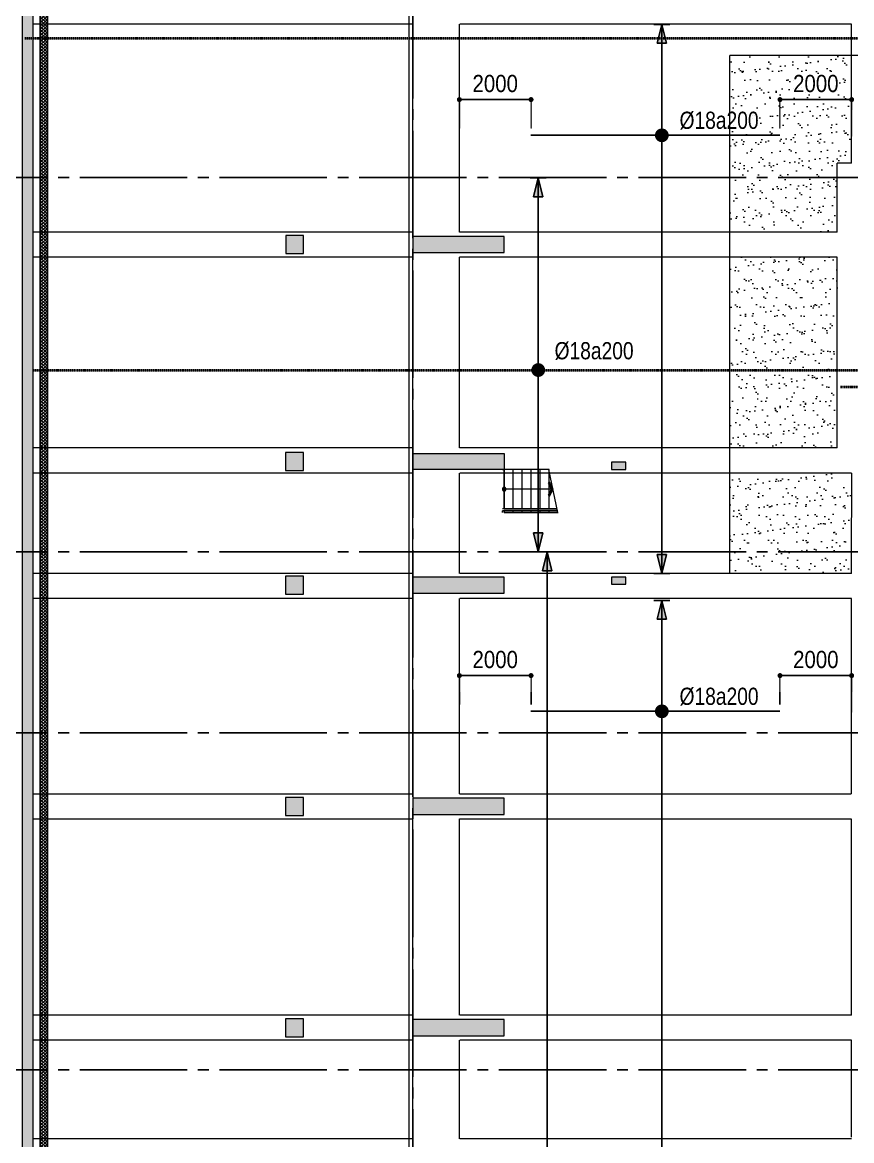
# Model space of a CAD drawing. Header units: millimetres. Extents: x -3819597 to -2591384, y 582389 to 820195.
# Drawn here: x -3100156 to -3077006, y 724155 to 755356 of the extents above; entities that cross this region are included whole.
import ezdxf
from ezdxf.enums import TextEntityAlignment as Align
from ezdxf.xclip import XClip

# ---------------------------------------------------------------- set-up
doc = ezdxf.new("R2010")
doc.units = ezdxf.units.MM
doc.header["$MEASUREMENT"] = 0
doc.header["$XCLIPFRAME"] = 0
for name, pattern in [('CENTER', [2, 1.25, -0.25, 0.25, -0.25]), ('CHG_XX_Cot_Ham 2$0$MB_Luoi truc$0$HTT Hidden 21', [3, 2, -1]), ('CHG_XX_Damsan_Ham 2$0$CHG_XX_Damsan_Ham 2$0$HIDDEN', [0.375, 0.25, -0.125]), ('CHG_XX_Damsan_Ham 2$0$MB Ham 2$0$Hidden21', [3, 2, -1]), ('CHG_XX_Luoi truc$0$MB_Luoi truc$0$Center101', [13, 10, -1, 1, -1]), ('DOT2', [0.125, 0, -0.125]), ('HIDDEN', [0.375, 0.25, -0.125])]:
    doc.linetypes.add(name, pattern=pattern)
doc.layers.get('0').update_dxf_attribs({"lineweight": 9})
doc.layers.get('Defpoints').update_dxf_attribs({"color": 10, "lineweight": 0})
for name, color, linetype in [('02HN. TEXT B', 1, 'Continuous'), ('08HN. SSS X', 6, 'Continuous'), ('12HN. GRID', 1, 'CENTER'), ('CHG_XX_Damsan_Ham 2$0$CHG_XX_Damsan_Ham 2$0$MEP-00-GENERAL-35', 2, 'Continuous'), ('CHG_XX_Damsan_Ham 2$0$MB Ham 2$0$Staircase', 30, 'Continuous'), ('CHG_XX_Damsan_Ham 2$0$MB Ham 2$0$Staircase Hidden', 34, 'CHG_XX_Damsan_Ham 2$0$MB Ham 2$0$Hidden21'), ('CHG_XX_Luoi truc$0$Grid', 34, 'Continuous'), ('CHG_XX_Luoi truc$0$Grid Line', 8, 'CHG_XX_Luoi truc$0$MB_Luoi truc$0$Center101'), ('dim', 51, 'Continuous')]:
    doc.layers.add(name, color=color, linetype=linetype)
for name, color, linetype, lineweight, plot in [('CHG_XX_Cot_Ham 2$0$NS-Column-H2', 90, 'Continuous', 13, False), ('CHG_XX_Cot_Ham 2$0$NS-Column-H2 @ 1', 90, 'Continuous', 13, False), ('CHG_XX_Cot_Ham 2$0$NS-Column-H2 @ 150', 90, 'Continuous', 13, False)]:
    doc.layers.add(name, color=color, linetype=linetype, lineweight=lineweight, plot=plot)
for name, color, linetype, lineweight in [('CHG_XX_Cot_Ham 2$0$NS-Pier-H2', 150, 'Continuous', 13), ('CHG_XX_Cot_Ham 2$0$NS-Pier-H2 @ 1', 150, 'Continuous', 13), ('CHG_XX_Cot_Ham 2$0$NS-Pier-H2 @ 150', 150, 'Continuous', 13), ("CHG_XX_Damsan_Ham 2$0$CHG_XX_Damsan_Ham 2$0$'S_General_Hidden_1 Thin", 1, 'CHG_XX_Damsan_Ham 2$0$CHG_XX_Damsan_Ham 2$0$HIDDEN', 18), ('CHG_XX_Damsan_Ham 2$0$CHG_XX_Damsan_Ham 2$0$CHG_XX_Damsan_Ham 2$0$Start net bao', 3, 'Continuous', 18), ('CHG_XX_Damsan_Ham 2$0$CHG_XX_Damsan_Ham 2$0$DBAO', 3, 'Continuous', 13), ('CHG_XX_Damsan_Ham 2$0$CHG_XX_Damsan_Ham 2$0$DTE-MEP-H-SLAB TEXT', 3, 'Continuous', 0), ('CHG_XX_Damsan_Ham 2$0$CHG_XX_Damsan_Ham 2$0$mach ngung thi cong', 6, 'Continuous', 13), ('CHG_XX_Damsan_Ham 2$0$CHG_XX_Damsan_Ham 2$0$Start hatch', 8, 'Continuous', 25), ('CHG_XX_Damsan_Ham 2$0$CHG_XX_Damsan_Ham 2$0$Start net bao', 3, 'Continuous', 18), ('CHG_XX_Damsan_Ham 2$0$HATCH', 57, 'Continuous', 9), ('CHG_XX_Damsan_Ham 2$0$mach ngung thi cong', 6, 'Continuous', 13), ('CHG_XX_Damsan_Ham 2$0$tam cap ram', 8, 'Continuous', 5), ('thep chay suot', 5, 'HIDDEN', 40)]:
    doc.layers.add(name, color=color, linetype=linetype, lineweight=lineweight)
doc.styles.add('[HN042014]STYLE', font='arial.ttf', dxfattribs={"width": 0.8})
doc.styles.add('CHG_XX_Luoi truc$0$MB_Luoi truc$0$Grid A-F$0$VNI-HelveCB', font='VHELVCB_0.TTF')
doc.styles.add('MB_Luoi truc$0$Arial_C', font='arial.ttf', dxfattribs={"width": 0.85})
doc.dimstyles.new('200', dxfattribs={"dimscale": 200, "dimtxt": 2.4, "dimasz": 0.7, "dimexe": 0.0003, "dimexo": 0, "dimgap": 1, "dimtad": 1, "dimdec": 0, "dimzin": 12, "dimdsep": 46, "dimtxsty": 'MB_Luoi truc$0$Arial_C', "dimblk": 'MB_Luoi truc$0$_Dot', "dimcen": 0.5, "dimclrd": 256, "dimclre": 8, "dimclrt": 1, "dimadec": 0, "dimazin": 0, "dimtfac": 1, "dimtdec": 0, "dimtix": 1, "dimtmove": 2, "dimatfit": 3, "dimldrblk": 'MB_Luoi truc$0$HTT Arrow 30', "dimfxl": 1, "dimtolj": 1, "dimtzin": 0, "dimlwe": -1, "dimarcsym": 0})
pattern_1 = [(45, (273994.73, -8650), (-44.194174, 44.194174), []), (135, (273994.73, -8650), (-44.194174, -44.194174), [])]

# ---------------------------------------------------------------- blocks, each defined once
blk = doc.blocks.new('*U63')
at = {"layer": '12HN. GRID', "linetype": 'Continuous'}
h = blk.add_hatch(color=256, dxfattribs=at)
h.dxf.hatch_style = 1
h.paths.add_polyline_path([(-44, 856), (44, 856), (0, 1032)])
h = blk.add_hatch(color=256, dxfattribs=at)
h.dxf.hatch_style = 1
h.paths.add_polyline_path([(0, -4074), (44, -3898), (-44, -3898)])
at = {"layer": '08HN. SSS X', "linetype": 'ByBlock', "ltscale": 10}
for p, q in [((-1218, 0), (1099, 0)), ((-1218, 0), (-1218, 0)), ((1099, 0), (1099, 0))]:
    blk.add_line(p, q, dxfattribs=at)
at = {"layer": '12HN. GRID', "linetype": 'Continuous'}
for p, q in [((-75, 1032), (75, 1032)), ((-44, 856), (0, 1032)), ((0, 1032), (0, -4074)), ((0, 1032), (44, 856)), ((-44, 856), (44, 856)), ((-44, -3898), (44, -3898)), ((-44, -3898), (0, -4074)), ((0, -4074), (44, -3898)), ((-75, -4074), (75, -4074))]:
    blk.add_line(p, q, dxfattribs=at)
at = {"layer": '12HN. GRID', "linetype": 'Continuous', "const_width": 64, "flags": 128}
blk.add_lwpolyline([(-32, 0, 1), (32, 0, 1)], format="xyb", close=True, dxfattribs=at)
at = {"layer": '02HN. TEXT B', "linetype": 'ByBlock', "style": '[HN042014]STYLE', "width": 0.8, "flags": 8}
blk.add_attdef('1', text='', height=160, dxfattribs=at).set_placement((164, 140), align=Align.MIDDLE_LEFT)
blk.add_attdef('0', text='', height=160, dxfattribs=at).set_placement((1102, 160), align=Align.MIDDLE_CENTER)
at = {"layer": 'Defpoints', "color": 9, "linetype": 'ByBlock', "style": '[HN042014]STYLE', "width": 0.8, "flags": 9}
for tag, p in [('2', (905, 1026)), ('3', (905, 622)), ('4', (905, 217)), ('5', (905, -174))]:
    blk.add_attdef(tag, text='', height=250, dxfattribs=at).set_placement(p, align=Align.MIDDLE_CENTER)
blk = doc.blocks.new('MB_Luoi truc$0$_Dot')
at = {"color": 0, "linetype": 'ByBlock', "lineweight": -2}
blk.add_line((-0.5, 0), (-1, 0), dxfattribs=at)
at = {"color": 0, "linetype": 'ByBlock', "const_width": 0.5}
blk.add_lwpolyline([(-0.25, 0, 1), (0.25, 0, 1)], format="xyb", close=True, dxfattribs=at)
blk = doc.blocks.new('*D61')
at = {"layer": 'Defpoints', "color": 0, "transparency": 16777216}
for p in [(-3077006, 753202), (-3079006, 752392), (-3077006, 752178)]:
    blk.add_point(p, dxfattribs=at)
at = {"layer": 'dim', "color": 8, "linetype": 'DOT2', "transparency": 16777216}
for p, q in [((-3079006, 752392), (-3079006, 753202)), ((-3077006, 752178), (-3077006, 753202))]:
    blk.add_line(p, q, dxfattribs=at)
at = {"layer": 'dim', "lineweight": -2, "transparency": 16777216}
blk.add_line((-3078866, 753202), (-3077146, 753202), dxfattribs=at)
at = {"layer": 'dim', "lineweight": -2, "transparency": 16777216, "xscale": 140, "yscale": 140, "zscale": 140, "rotation": 180}
blk.add_blockref('MB_Luoi truc$0$_Dot', (-3079006, 753202), dxfattribs=at)
at = {"layer": 'dim', "lineweight": -2, "transparency": 16777216, "xscale": 140, "yscale": 140, "zscale": 140}
blk.add_blockref('MB_Luoi truc$0$_Dot', (-3077006, 753202), dxfattribs=at)
at = {"layer": 'dim', "color": 1, "transparency": 16777216, "insert": (-3078006, 753647), "char_height": 480, "attachment_point": 5, "style": 'MB_Luoi truc$0$Arial_C'}
blk.add_mtext('\\A1;2000', dxfattribs=at)
blk = doc.blocks.new('MB_Luoi truc$0$HTT Arrow 30')
blk.add_hatch(color=256).paths.add_polyline_path([(-2.5, 0.375), (-2.5, -0.375), (0, 0)])
at = {"color": 0, "linetype": 'ByBlock', "lineweight": -2}
for p, q in [((0, 0), (-2.5, 0.375)), ((-2.5, -0.375), (-2.5, 0.375)), ((0, 0), (-2.5, -0.375))]:
    blk.add_line(p, q, dxfattribs=at)
blk = doc.blocks.new('*D62')
at = {"layer": 'Defpoints', "color": 0, "transparency": 16777216}
for p in [(-3087956, 753202), (-3087956, 752392), (-3085956, 752392)]:
    blk.add_point(p, dxfattribs=at)
at = {"layer": 'dim', "color": 8, "linetype": 'DOT2', "transparency": 16777216}
for p, q in [((-3087956, 752392), (-3087956, 753202)), ((-3085956, 752392), (-3085956, 753202))]:
    blk.add_line(p, q, dxfattribs=at)
at = {"layer": 'dim', "lineweight": -2, "transparency": 16777216}
blk.add_line((-3086096, 753202), (-3087816, 753202), dxfattribs=at)
at = {"layer": 'dim', "lineweight": -2, "transparency": 16777216, "xscale": 140, "yscale": 140, "zscale": 140, "rotation": 180}
blk.add_blockref('MB_Luoi truc$0$_Dot', (-3087956, 753202), dxfattribs=at)
at = {"layer": 'dim', "lineweight": -2, "transparency": 16777216, "xscale": 140, "yscale": 140, "zscale": 140}
blk.add_blockref('MB_Luoi truc$0$_Dot', (-3085956, 753202), dxfattribs=at)
at = {"layer": 'dim', "color": 1, "transparency": 16777216, "insert": (-3086956, 753647), "char_height": 480, "attachment_point": 5, "style": 'MB_Luoi truc$0$Arial_C'}
blk.add_mtext('\\A1;2000', dxfattribs=at)
blk = doc.blocks.new('*U680')
at = {"layer": '12HN. GRID', "linetype": 'Continuous'}
h = blk.add_hatch(color=256, dxfattribs=at)
h.dxf.hatch_style = 1
h.paths.add_polyline_path([(-44, 1673), (44, 1673), (0, 1849)])
h = blk.add_hatch(color=256, dxfattribs=at)
h.dxf.hatch_style = 1
h.paths.add_polyline_path([(0, -1534), (44, -1358), (-44, -1358)])
for p, q in [((-75, 1849), (75, 1849)), ((-44, 1673), (0, 1849)), ((0, 1849), (0, -1534)), ((0, 1849), (44, 1673)), ((-44, 1673), (44, 1673)), ((-44, -1358), (44, -1358)), ((-44, -1358), (0, -1534)), ((0, -1534), (44, -1358)), ((-75, -1534), (75, -1534))]:
    blk.add_line(p, q, dxfattribs=at)
at = {"layer": '12HN. GRID', "linetype": 'Continuous', "const_width": 64, "flags": 128}
blk.add_lwpolyline([(-32, 0, 1), (32, 0, 1)], format="xyb", close=True, dxfattribs=at)
at = {"layer": 'thep chay suot', "linetype": 'HIDDEN', "ltscale": 10}
blk.add_line((-985, 0), (1731, 0), dxfattribs=at)
at = {"layer": 'thep chay suot', "linetype": 'ByBlock', "ltscale": 0.001}
for p, q in [((-985, 0), (-985, 0)), ((1731, 0), (1731, -87))]:
    blk.add_line(p, q, dxfattribs=at)
at = {"layer": '02HN. TEXT B', "linetype": 'ByBlock', "style": '[HN042014]STYLE', "width": 0.8, "flags": 8}
blk.add_attdef('0', text='', height=160, dxfattribs=at).set_placement((-351, 260), align=Align.MIDDLE_CENTER)
blk.add_attdef('1', text='', height=160, dxfattribs=at).set_placement((152, 180), align=Align.MIDDLE_LEFT)
at = {"layer": 'Defpoints', "color": 9, "linetype": 'ByBlock', "style": '[HN042014]STYLE', "width": 0.8, "flags": 9}
for tag, p in [('2', (-12026, -1593)), ('3', (-12026, -1997)), ('4', (-12026, -2402)), ('5', (-12026, -2793))]:
    blk.add_attdef(tag, text='', height=250, dxfattribs=at).set_placement(p, align=Align.MIDDLE_CENTER)
blk = doc.blocks.new('*U1035')
at = {"layer": 'CHG_XX_Cot_Ham 2$0$NS-Pier-H2 @ 1'}
h = blk.add_hatch(color=256, dxfattribs=at)
h.dxf.hatch_style = 1
h.paths.add_polyline_path([(450, 0), (0, 0), (0, -2550), (450, -2550)])
at = {"layer": 'CHG_XX_Cot_Ham 2$0$NS-Pier-H2 @ 150'}
h = blk.add_hatch(color=256, dxfattribs=at)
h.dxf.hatch_style = 1
h.paths.add_polyline_path([(450, 0), (0, 0), (0, -2550), (450, -2550)])
blk = doc.blocks.new('CHG_XX_Cot_Ham 2$0$Block A_C450x2250')
at = {"layer": 'CHG_XX_Cot_Ham 2$0$NS-Pier-H2'}
blk.add_lwpolyline([(450, -2550), (0, -2550), (0, 0), (450, 0)], close=True, dxfattribs=at)
blk.add_blockref('*U1035', (0, 0), dxfattribs=at)
blk = doc.blocks.new('*U1037')
at = {"layer": 'CHG_XX_Cot_Ham 2$0$NS-Column-H2 @ 1'}
h = blk.add_hatch(color=256, dxfattribs=at)
h.dxf.hatch_style = 1
h.paths.add_polyline_path([(-250, -250), (-250, 250), (250, 250), (250, -250)])
at = {"layer": 'CHG_XX_Cot_Ham 2$0$NS-Column-H2 @ 150'}
h = blk.add_hatch(color=256, dxfattribs=at)
h.dxf.hatch_style = 1
h.paths.add_polyline_path([(-250, -250), (-250, 250), (250, 250), (250, -250)])
blk = doc.blocks.new('CHG_XX_Cot_Ham 2$0$500x500')
at = {"layer": 'CHG_XX_Cot_Ham 2$0$NS-Column-H2'}
blk.add_lwpolyline([(250, -250), (250, 250), (-250, 250), (-250, -250)], close=True, dxfattribs=at)
blk.add_blockref('*U1037', (0, 0), dxfattribs=at)
blk = doc.blocks.new('*U1030')
at = {"layer": 'CHG_XX_Luoi truc$0$Grid Line'}
blk.add_line((0, 0), (0, 608), dxfattribs=at)
at = {"layer": 'CHG_XX_Luoi truc$0$Grid', "lineweight": -2, "style": 'CHG_XX_Luoi truc$0$MB_Luoi truc$0$Grid A-F$0$VNI-HelveCB'}
for tag, p in [('GRIDSUB', (0, 617)), ('GRID', (0, -9))]:
    blk.add_attdef(tag, text='', height=5, dxfattribs=at).set_placement(p, align=Align.MIDDLE)
blk = doc.blocks.new('*U1031')
at = {"layer": 'CHG_XX_Luoi truc$0$Grid Line'}
blk.add_line((0, 0), (0, 438), dxfattribs=at)
at = {"layer": 'CHG_XX_Luoi truc$0$Grid', "lineweight": -2, "style": 'CHG_XX_Luoi truc$0$MB_Luoi truc$0$Grid A-F$0$VNI-HelveCB'}
for tag, p in [('GRIDSUB', (0, 447)), ('GRID', (0, -9))]:
    blk.add_attdef(tag, text='', height=5, dxfattribs=at).set_placement(p, align=Align.MIDDLE)
blk = doc.blocks.new('CHG_XX_Luoi truc')
at = {"layer": 'CHG_XX_Luoi truc$0$Grid', "xscale": 300, "yscale": 300, "zscale": 300}
blk.add_blockref('*U1030', (0, -12747), dxfattribs=at)
at = {"layer": 'CHG_XX_Luoi truc$0$Grid', "xscale": 300.0000000000013, "yscale": 300.0000000000013, "zscale": 300.0000000000013, "rotation": 90}
for p in [(110703, 141050), (110703, 130600), (110703, 125550), (110703, 116150)]:
    blk.add_blockref('*U1031', p, dxfattribs=at)
blk = doc.blocks.new('CHG_XX_Cot_Ham 2')
at = {"layer": 'CHG_XX_Cot_Ham 2$0$NS-Column-H2'}
h = blk.add_hatch(color=256, dxfattribs=at)
h.dxf.hatch_style = 1
h.paths.add_polyline_path([(5550, 133100), (5550, 132900), (5950, 132900), (5950, 133100)])
h = blk.add_hatch(color=256, dxfattribs=at)
h.dxf.hatch_style = 1
h.paths.add_polyline_path([(5550, 129900), (5550, 129700), (5950, 129700), (5950, 129900)])
at = {"layer": 'CHG_XX_Cot_Ham 2$0$NS-Pier-H2'}
h = blk.add_hatch(color=256, dxfattribs=at)
h.dxf.hatch_style = 1
h.paths.add_polyline_path([(99639.2, 163400), (-10900, 163400), (-10900, 85450), (-300, 85450), (-300, 84050), (32350, 84050), (32350, -9000), (103575.5, -9000), (106050, -6022), (106050, 158254.3)])
h.paths.add_polyline_path([(99533.7, 163100), (105750, 158110.4), (105750, 90450), (105650, 90450), (105750, 90450), (105750, 13850), (105750, 13722.3), (105750, -5913.6), (103434.7, -8700), (93599.8, -8700), (93299.8, -8700), (32650, -8700), (32650, 84350), (0, 84350), (0, 85750), (-10600, 85750), (-10600, 163100), (93600, 163100)], flags=16)
at = {"layer": 'CHG_XX_Cot_Ham 2$0$NS-Column-H2'}
for points in [[(5550, 133100), (5550, 132900), (5950, 132900), (5950, 133100)], [(5550, 129900), (5550, 129700), (5950, 129700), (5950, 129900)]]:
    blk.add_lwpolyline(points, close=True, dxfattribs=at)
at = {"layer": 'CHG_XX_Cot_Ham 2$0$NS-Pier-H2'}
for p, q in [((-10900, 85450), (-10900, 163400)), ((-10600, 85750), (-10600, 163100))]:
    blk.add_line(p, q, dxfattribs=at)
at = {"layer": 'CHG_XX_Cot_Ham 2$0$NS-Pier-H2', "linetype": 'CHG_XX_Cot_Ham 2$0$MB_Luoi truc$0$HTT Hidden 21'}
blk.add_lwpolyline([(99639.2, 163400), (106050, 158254.3), (106050, -6022), (103575.5, -9000), (32350, -9000), (32350, 84050), (-300, 84050), (-300, 85450), (-10900, 85450), (-10900, 163400)], close=True, dxfattribs=at)
at = {"layer": 'CHG_XX_Cot_Ham 2$0$NS-Column-H2'}
for p in [(-3298.6, 139175), (-3300, 133125), (-3300, 129675), (-3300, 123497.9), (-3300, 117322.9)]:
    blk.add_blockref('CHG_XX_Cot_Ham 2$0$500x500', p, dxfattribs=at)
at = {"layer": 'CHG_XX_Cot_Ham 2$0$NS-Pier-H2'}
blk.add_blockref('CHG_XX_Luoi truc', (0, 0), dxfattribs=at)
at = {"layer": 'CHG_XX_Cot_Ham 2$0$NS-Pier-H2', "xscale": -1, "rotation": 90}
for p in [(0, 139400), (0, 129900), (0, 123725), (0, 117550)]:
    blk.add_blockref('CHG_XX_Cot_Ham 2$0$Block A_C450x2250', p, dxfattribs=at)
at = {"layer": 'CHG_XX_Cot_Ham 2$0$NS-Pier-H2', "rotation": 90}
blk.add_blockref('CHG_XX_Cot_Ham 2$0$Block A_C450x2250', (0, 132900), dxfattribs=at)
blk = doc.blocks.new('CHG_XX_Damsan_Ham 2$0$CHG_XX_Damsan_Ham 2$0$sdfsgdh')
at = {"layer": 'CHG_XX_Damsan_Ham 2$0$CHG_XX_Damsan_Ham 2$0$Start hatch', "ltscale": 0.5}
h = blk.add_hatch(dxfattribs=at)
h.set_pattern_fill('ANSI37', color=256, scale=500)
h.set_pattern_definition(pattern_1)
h.paths.add_polyline_path([(500, -600), (300, -600), (300, -21786), (500, -21786)])
h = blk.add_hatch(dxfattribs=at)
h.set_pattern_fill('ANSI37', color=256, scale=500)
h.set_pattern_definition(pattern_1)
h.paths.add_polyline_path([(500, -21786), (300, -21786), (300, -50027), (500, -50027)])
at = {"layer": 'CHG_XX_Damsan_Ham 2$0$CHG_XX_Damsan_Ham 2$0$MEP-00-GENERAL-35'}
for points in [[(1900, -74750), (1900, -72550), (300, -72550), (300, 0)], [(2100, -74750), (2100, -72350), (500, -72350), (500, -600)]]:
    blk.add_lwpolyline(points, dxfattribs=at)
blk = doc.blocks.new('CHG_XX_Damsan_Ham 2$0$MB Ham 2$0$Arrow 60')
at = {"linetype": 'ByBlock', "lineweight": -2}
h = blk.add_hatch(color=0, dxfattribs=at)
h.paths.add_polyline_path([(1.88, 0.94), (1.65, 1.38), (0, 0.56), (-1.65, 1.38), (-1.88, 0.94), (0, 0)], flags=17)
h.paths.add_polyline_path([(1.65, 1.38), (1.88, 0.94), (0, 0), (-1.88, 0.94), (-1.65, 1.38), (0, 0.56)])
blk.add_hatch(color=0, dxfattribs=at).paths.add_polyline_path([(1.65, 1.38), (1.88, 0.94), (0, 0), (-1.88, 0.94), (-1.65, 1.38), (0, 0.56)])
at = {"color": 0, "linetype": 'ByBlock', "lineweight": -2}
blk.add_lwpolyline([(1.65, 1.38), (1.88, 0.94), (0, 0), (-1.88, 0.94), (-1.65, 1.38), (0, 0.56)], close=True, dxfattribs=at)
blk = doc.blocks.new('CHG_XX_Damsan_Ham 2$0$MB Ham 2$0$Dot')
at = {"linetype": 'ByBlock', "lineweight": -2}
h = blk.add_hatch(color=0, dxfattribs=at)
edge = h.paths.add_edge_path()
edge.add_arc((0, 0), 0.5, 0, 360)
at = {"color": 0, "linetype": 'ByBlock', "lineweight": -2}
blk.add_line((0, -1), (0, 1), dxfattribs=at)
blk.add_circle((0, 0), 0.5, dxfattribs=at)
blk = doc.blocks.new('*U966')
at = {"layer": 'CHG_XX_Damsan_Ham 2$0$tam cap ram'}
h = blk.add_hatch(dxfattribs=at)
h.set_pattern_fill('_USER', color=256, scale=250, angle=90, pattern_type=0)
h.set_pattern_definition([(90, (2200, 2550), (-250, 2e-14), [])])
h.paths.add_polyline_path([(1200, 2550), (3200, 2550), (3200, 1450), (1200, 1450)])
h.paths.add_polyline_path([(1200, 1400), (3200, 1400), (3200, 1350), (1200, 1350)])
h.paths.add_polyline_path([(1200, 1200), (3200, 1200), (3200, 1150), (1200, 1150)])
h.paths.add_polyline_path([(1200, 1100), (3200, 1100), (3200, 0), (1200, 0)])
at = {"layer": 'CHG_XX_Damsan_Ham 2$0$MB Ham 2$0$Staircase'}
for p, q in [((1200, 0), (1200, 1100)), ((3200, 0), (3200, 1100)), ((0, 0), (4400, 0))]:
    blk.add_line(p, q, dxfattribs=at)
at = {"layer": 'CHG_XX_Damsan_Ham 2$0$MB Ham 2$0$Staircase Hidden'}
for p, q in [((4400, 2550), (4400, 0)), ((4400, 1200), (4400, 1350))]:
    blk.add_line(p, q, dxfattribs=at)
at = {"layer": 'CHG_XX_Damsan_Ham 2$0$tam cap ram'}
for p, q in [((0, 0), (0, 2550)), ((0, 2550), (4400, 2550)), ((1200, 1450), (1200, 2550)), ((1598, 1350), (1848, 2550)), ((1700, 1350), (1950, 2550)), ((3200, 1450), (3200, 2550)), ((600, 550), (600, 2000)), ((600, 2000), (3800, 2000)), ((3800, 550), (3800, 2000)), ((1100, 1100), (1100, 1450)), ((1100, 1450), (3300, 1450)), ((1150, 1150), (1150, 1400)), ((1150, 1400), (3250, 1400)), ((1200, 1150), (1200, 1400)), ((1200, 1400), (1200, 1350)), ((1200, 1350), (3200, 1350)), ((3200, 1150), (3200, 1400)), ((3250, 1150), (3250, 1400)), ((3300, 1100), (3300, 1450)), ((1100, 1100), (3300, 1100)), ((1150, 1150), (3250, 1150)), ((1200, 1200), (3200, 1200)), ((1200, 1200), (1200, 1150)), ((600, 550), (3800, 550))]:
    blk.add_line(p, q, dxfattribs=at)
for points in [[(1200, 2550), (3200, 2550), (3200, 1450), (1200, 1450)], [(1200, 1400), (3200, 1400), (3200, 1350), (1200, 1350)], [(1200, 1200), (3200, 1200), (3200, 1150), (1200, 1150)], [(1200, 1100), (3200, 1100), (3200, 0), (1200, 0)]]:
    blk.add_lwpolyline(points, close=True, dxfattribs=at)
for centre, start, end in [((1200, 1350), 90, 180), ((3200, 1350), 0, 90), ((1200, 1200), 180, 270), ((3200, 1200), 270, 0)]:
    blk.add_arc(centre, 1200, start, end, dxfattribs=at)
at = {"layer": 'CHG_XX_Damsan_Ham 2$0$tam cap ram', "yscale": 100, "zscale": 100}
for name, p, xscale, rotation in [('CHG_XX_Damsan_Ham 2$0$MB Ham 2$0$Arrow 60', (1835, 2000), 100, 270), ('CHG_XX_Damsan_Ham 2$0$MB Ham 2$0$Dot', (3200, 2000), 100, 270), ('CHG_XX_Damsan_Ham 2$0$MB Ham 2$0$Arrow 60', (3200, 550), -100, 90)]:
    blk.add_blockref(name, p, dxfattribs=dict(at, xscale=xscale, rotation=rotation))
blk = doc.blocks.new('CHG_XX_Damsan_Ham 2$0$ArchStaireH2')
at = {"layer": 'CHG_XX_Damsan_Ham 2$0$tam cap ram'}
ref = blk.add_blockref('*U966', (-6500, -10700), dxfattribs=dict(at, xscale=-1))
XClip(ref).set_block_clipping_path([(3250, 1350), (3249.9999999999, 2550), (1945, 2550), (1695, 1350)])
blk = doc.blocks.new('CHG_XX_Damsan_Ham 2', base_point=(3089256, -609981))
at = {"layer": 'CHG_XX_Damsan_Ham 2$0$HATCH'}
h = blk.add_hatch(dxfattribs=at)
h.set_pattern_fill('AR-SAND', color=256, scale=262.5)
h.paths.add_polyline_path([(12250, 144450), (8850, 144450), (8850, 141050), (11850, 141050), (11850, 141450), (12250, 141450)])
h = blk.add_hatch(dxfattribs=at)
h.set_pattern_fill('AR-SAND', color=256, scale=262.5)
h.paths.add_polyline_path([(11850, 141050), (8850, 141050), (8850, 139525), (11850, 139525)])
h = blk.add_hatch(dxfattribs=at)
h.set_pattern_fill('AR-SAND', color=256, scale=262.5)
h.paths.add_polyline_path([(11850, 138825), (8850, 138825), (8850, 133500), (11850, 133500)])
h = blk.add_hatch(dxfattribs=at)
h.set_pattern_fill('AR-SAND', color=256, scale=262.5)
h.paths.add_polyline_path([(12250, 131550), (12250, 132800), (8850, 132800), (8850, 130000), (12250, 130000)])
at = {"layer": "CHG_XX_Damsan_Ham 2$0$CHG_XX_Damsan_Ham 2$0$'S_General_Hidden_1 Thin", "ltscale": 10}
for p, q in [((0, 145325), (-10600, 145325)), ((0, 139525), (0, 145325)), ((0, 139525), (0, 145325)), ((12250, 145325), (1300, 145325)), ((1300, 139525), (1300, 145325)), ((12250, 141450), (12250, 145325)), ((8850, 130000), (8850, 144450)), ((21625, 144450), (8850, 144450)), ((12250, 141450), (11850, 141450)), ((11850, 139525), (11850, 141450)), ((0, 139525), (-10600, 139525)), ((11850, 139525), (1300, 139525)), ((0, 138825), (-10600, 138825)), ((0, 133500), (0, 138825)), ((0, 133500), (0, 138825)), ((0, 133500), (0, 138825)), ((11850, 138825), (1300, 138825)), ((1300, 133500), (1300, 138825)), ((11850, 133500), (11850, 138825)), ((0, 133500), (-10600, 133500)), ((11850, 133500), (1300, 133500)), ((0, 132800), (-10600, 132800)), ((0, 130000), (0, 132800)), ((0, 130000), (0, 132800)), ((12250, 132800), (1300, 132800)), ((1300, 130000), (1300, 132800)), ((12250, 132800), (12250, 131550)), ((12250, 130000), (12250, 131550)), ((0, 130000), (-10600, 130000)), ((12250, 130000), (1300, 130000)), ((0, 129300), (-10600, 129300)), ((0, 123900), (0, 129300)), ((0, 123850), (0, 129300)), ((12250, 129300), (1300, 129300)), ((1300, 123850), (1300, 129300)), ((12250, 123850), (12250, 129300)), ((-10600, 123850), (0, 123850)), ((1300, 123850), (12250, 123850)), ((-10600, 123150), (0, 123150)), ((0, 117675), (0, 123150)), ((0, 117675), (0, 123150)), ((0, 117675), (0, 123150)), ((1300, 123150), (12250, 123150)), ((1300, 117675), (1300, 123150)), ((12250, 117675), (12250, 123150)), ((0, 117675), (-10600, 117675)), ((12250, 117675), (1300, 117675)), ((0, 116975), (-10600, 116975)), ((0, 114225), (0, 116975)), ((0, 114225), (0, 116975)), ((12250, 116975), (1300, 116975)), ((1300, 114225), (1300, 116975)), ((12250, 114275), (12250, 116975)), ((0, 114225), (-10600, 114225)), ((12250, 114225), (1300, 114225))]:
    blk.add_line(p, q, dxfattribs=at)
at = {"layer": 'CHG_XX_Damsan_Ham 2$0$CHG_XX_Damsan_Ham 2$0$CHG_XX_Damsan_Ham 2$0$Start net bao'}
blk.add_lwpolyline([(-10600, 85750), (-10600, 163100), (99534, 163100), (105750, 158106), (105750, 128050)], dxfattribs=at)
at = {"layer": 'CHG_XX_Damsan_Ham 2$0$CHG_XX_Damsan_Ham 2$0$mach ngung thi cong'}
blk.add_lwpolyline([(23700, 90148), (-100, 90150), (-100, 153400), (99650, 153400), (99650, 71950), (75851, 71950), (75851, 88800), (75851, 88800), (75851, 129600), (23700, 129600)], close=True, dxfattribs=at)
at = {"layer": 'CHG_XX_Damsan_Ham 2$0$CHG_XX_Damsan_Ham 2$0$Start net bao'}
blk.add_lwpolyline([(-10600, 85750), (-10600, 163100), (99534, 163100), (105750, 158106), (105750, 128050)], dxfattribs=at)
at = {"layer": 'CHG_XX_Damsan_Ham 2$0$mach ngung thi cong'}
blk.add_lwpolyline([(23900, 90148), (-100, 90150), (-100, 153400), (99650, 153400), (99650, 71950), (75549, 71950), (75549, 88800), (75549, 88800), (75549, 129500), (23900, 129500)], close=True, dxfattribs=at)
at = {"layer": 'CHG_XX_Damsan_Ham 2$0$CHG_XX_Damsan_Ham 2$0$DBAO'}
blk.add_blockref('CHG_XX_Cot_Ham 2', (0, 0), dxfattribs=at)
at = {"layer": 'CHG_XX_Damsan_Ham 2$0$CHG_XX_Damsan_Ham 2$0$DTE-MEP-H-SLAB TEXT'}
blk.add_blockref('CHG_XX_Damsan_Ham 2$0$CHG_XX_Damsan_Ham 2$0$sdfsgdh', (-10700, 160900), dxfattribs=at)
at = {"layer": 'CHG_XX_Damsan_Ham 2$0$HATCH'}
for name, p in [('CHG_XX_Cot_Ham 2', (0, 0)), ('CHG_XX_Damsan_Ham 2$0$ArchStaireH2', (12250, 141050))]:
    blk.add_blockref(name, p, dxfattribs=at)
blk = doc.blocks.new('*U831')
at = {"layer": 'thep chay suot', "linetype": 'HIDDEN', "ltscale": 10}
blk.add_line((-27401, 0), (11521, 0), dxfattribs=at)
at = {"layer": 'thep chay suot', "linetype": 'ByBlock', "ltscale": 0.001}
blk.add_line((-27401, 0), (-27401, 0), dxfattribs=at)
at = {"layer": '02HN. TEXT B', "linetype": 'ByBlock', "style": '[HN042014]STYLE', "width": 0.8, "flags": 8}
blk.add_attdef('0', text='', height=160, dxfattribs=at).set_placement((-351, 260), align=Align.MIDDLE_CENTER)
blk.add_attdef('1', text='', height=160, dxfattribs=at).set_placement((152, 180), align=Align.MIDDLE_LEFT)
at = {"layer": 'Defpoints', "color": 9, "linetype": 'ByBlock', "style": '[HN042014]STYLE', "width": 0.8, "flags": 9}
for tag, p in [('2', (-12026, -1275)), ('3', (-12026, -1680)), ('4', (-12026, -2085)), ('5', (-12026, -2475))]:
    blk.add_attdef(tag, text='', height=250, dxfattribs=at).set_placement(p, align=Align.MIDDLE_CENTER)
blk = doc.blocks.new('*U832')
at = {"layer": '12HN. GRID', "linetype": 'Continuous'}
h = blk.add_hatch(color=256, dxfattribs=at)
h.dxf.hatch_style = 1
h.paths.add_polyline_path([(-44, 5957), (44, 5957), (0, 6133)])
for p, q in [((-75, 6133), (75, 6133)), ((-44, 5957), (0, 6133)), ((0, 6133), (0, -9284)), ((0, 6133), (44, 5957)), ((-44, 5957), (44, 5957))]:
    blk.add_line(p, q, dxfattribs=at)
at = {"layer": '02HN. TEXT B', "linetype": 'ByBlock', "style": '[HN042014]STYLE', "width": 0.8, "flags": 8}
blk.add_attdef('0', text='', height=160, dxfattribs=at).set_placement((-351, 260), align=Align.MIDDLE_CENTER)
blk.add_attdef('1', text='', height=160, dxfattribs=at).set_placement((152, 180), align=Align.MIDDLE_LEFT)
at = {"layer": 'Defpoints', "color": 9, "linetype": 'ByBlock', "style": '[HN042014]STYLE', "width": 0.8, "flags": 9}
for tag, p in [('2', (-12026, -1275)), ('3', (-12026, -1680)), ('4', (-12026, -2085)), ('5', (-12026, -2475))]:
    blk.add_attdef(tag, text='', height=250, dxfattribs=at).set_placement(p, align=Align.MIDDLE_CENTER)
blk = doc.blocks.new('*U851')
at = {"layer": '12HN. GRID', "linetype": 'Continuous'}
h = blk.add_hatch(color=256, dxfattribs=at)
h.dxf.hatch_style = 1
h.paths.add_polyline_path([(-44, 856), (44, 856), (0, 1032)])
h = blk.add_hatch(color=256, dxfattribs=at)
h.dxf.hatch_style = 1
h.paths.add_polyline_path([(0, -5992), (44, -5816), (-44, -5816)])
at = {"layer": '08HN. SSS X', "linetype": 'ByBlock', "ltscale": 10}
for p, q in [((-1218, 0), (1099, 0)), ((-1218, 0), (-1218, 0)), ((1099, 0), (1099, 0))]:
    blk.add_line(p, q, dxfattribs=at)
at = {"layer": '12HN. GRID', "linetype": 'Continuous'}
for p, q in [((-75, 1032), (75, 1032)), ((-44, 856), (0, 1032)), ((0, 1032), (0, -5992)), ((0, 1032), (44, 856)), ((-44, 856), (44, 856)), ((-44, -5816), (44, -5816)), ((-44, -5816), (0, -5992)), ((0, -5992), (44, -5816)), ((-75, -5992), (75, -5992))]:
    blk.add_line(p, q, dxfattribs=at)
at = {"layer": '12HN. GRID', "linetype": 'Continuous', "const_width": 64, "flags": 128}
blk.add_lwpolyline([(-32, 0, 1), (32, 0, 1)], format="xyb", close=True, dxfattribs=at)
at = {"layer": '02HN. TEXT B', "linetype": 'ByBlock', "style": '[HN042014]STYLE', "width": 0.8, "flags": 8}
blk.add_attdef('1', text='', height=160, dxfattribs=at).set_placement((164, 140), align=Align.MIDDLE_LEFT)
blk.add_attdef('0', text='', height=160, dxfattribs=at).set_placement((1102, 160), align=Align.MIDDLE_CENTER)
at = {"layer": 'Defpoints', "color": 9, "linetype": 'ByBlock', "style": '[HN042014]STYLE', "width": 0.8, "flags": 9}
for tag, p in [('2', (905, 1026)), ('3', (905, 622)), ('4', (905, 217)), ('5', (905, -174))]:
    blk.add_attdef(tag, text='', height=250, dxfattribs=at).set_placement(p, align=Align.MIDDLE_CENTER)
blk = doc.blocks.new('*D849')
at = {"layer": 'Defpoints', "color": 0, "transparency": 16777216}
for p in [(-3077006, 737131), (-3079006, 736321), (-3077006, 736106)]:
    blk.add_point(p, dxfattribs=at)
at = {"layer": 'dim', "color": 8, "linetype": 'DOT2', "transparency": 16777216}
for p, q in [((-3079006, 736321), (-3079006, 737131)), ((-3077006, 736106), (-3077006, 737131))]:
    blk.add_line(p, q, dxfattribs=at)
at = {"layer": 'dim', "lineweight": -2, "transparency": 16777216}
blk.add_line((-3078866, 737131), (-3077146, 737131), dxfattribs=at)
at = {"layer": 'dim', "lineweight": -2, "transparency": 16777216, "xscale": 140, "yscale": 140, "zscale": 140, "rotation": 180}
blk.add_blockref('MB_Luoi truc$0$_Dot', (-3079006, 737131), dxfattribs=at)
at = {"layer": 'dim', "lineweight": -2, "transparency": 16777216, "xscale": 140, "yscale": 140, "zscale": 140}
blk.add_blockref('MB_Luoi truc$0$_Dot', (-3077006, 737131), dxfattribs=at)
at = {"layer": 'dim', "color": 1, "transparency": 16777216, "insert": (-3078006, 737576), "char_height": 480, "attachment_point": 5, "style": 'MB_Luoi truc$0$Arial_C'}
blk.add_mtext('\\A1;2000', dxfattribs=at)
blk = doc.blocks.new('*D850')
at = {"layer": 'Defpoints', "color": 0, "transparency": 16777216}
for p in [(-3087956, 737131), (-3087956, 736321), (-3085956, 736321)]:
    blk.add_point(p, dxfattribs=at)
at = {"layer": 'dim', "color": 8, "linetype": 'DOT2', "transparency": 16777216}
for p, q in [((-3087956, 736321), (-3087956, 737131)), ((-3085956, 736321), (-3085956, 737131))]:
    blk.add_line(p, q, dxfattribs=at)
at = {"layer": 'dim', "lineweight": -2, "transparency": 16777216}
blk.add_line((-3086096, 737131), (-3087816, 737131), dxfattribs=at)
at = {"layer": 'dim', "lineweight": -2, "transparency": 16777216, "xscale": 140, "yscale": 140, "zscale": 140, "rotation": 180}
blk.add_blockref('MB_Luoi truc$0$_Dot', (-3087956, 737131), dxfattribs=at)
at = {"layer": 'dim', "lineweight": -2, "transparency": 16777216, "xscale": 140, "yscale": 140, "zscale": 140}
blk.add_blockref('MB_Luoi truc$0$_Dot', (-3085956, 737131), dxfattribs=at)
at = {"layer": 'dim', "color": 1, "transparency": 16777216, "insert": (-3086956, 737576), "char_height": 480, "attachment_point": 5, "style": 'MB_Luoi truc$0$Arial_C'}
blk.add_mtext('\\A1;2000', dxfattribs=at)
blk = doc.blocks.new('*U854')
at = {"layer": '12HN. GRID', "linetype": 'Continuous'}
h = blk.add_hatch(color=256, dxfattribs=at)
h.dxf.hatch_style = 1
h.paths.add_polyline_path([(-44, 1611), (44, 1611), (0, 1787)])
h = blk.add_hatch(color=256, dxfattribs=at)
h.dxf.hatch_style = 1
h.paths.add_polyline_path([(0, -1691), (44, -1515), (-44, -1515)])
for p, q in [((-75, 1787), (75, 1787)), ((-44, 1611), (0, 1787)), ((0, 1787), (0, -1691)), ((0, 1787), (44, 1611)), ((-44, 1611), (44, 1611)), ((-44, -1515), (44, -1515)), ((-44, -1515), (0, -1691)), ((0, -1691), (44, -1515)), ((-75, -1691), (75, -1691))]:
    blk.add_line(p, q, dxfattribs=at)
at = {"layer": '12HN. GRID', "linetype": 'Continuous', "const_width": 64, "flags": 128}
blk.add_lwpolyline([(-32, 0, 1), (32, 0, 1)], format="xyb", close=True, dxfattribs=at)
at = {"layer": 'thep chay suot', "linetype": 'HIDDEN', "ltscale": 10}
blk.add_line((-4700, 0), (3016, 0), dxfattribs=at)
at = {"layer": 'thep chay suot', "linetype": 'ByBlock', "ltscale": 0.001}
for p, q in [((-4700, 0), (-4700, 0)), ((3016, 0), (3016, 0))]:
    blk.add_line(p, q, dxfattribs=at)
at = {"layer": '02HN. TEXT B', "linetype": 'ByBlock', "style": '[HN042014]STYLE', "width": 0.8, "flags": 8}
blk.add_attdef('0', text='', height=160, dxfattribs=at).set_placement((-351, 260), align=Align.MIDDLE_CENTER)
blk.add_attdef('1', text='', height=160, dxfattribs=at).set_placement((152, 180), align=Align.MIDDLE_LEFT)
at = {"layer": 'Defpoints', "color": 9, "linetype": 'ByBlock', "style": '[HN042014]STYLE', "width": 0.8, "flags": 9}
for tag, p in [('2', (-12026, -1275)), ('3', (-12026, -1680)), ('4', (-12026, -2085)), ('5', (-12026, -2475))]:
    blk.add_attdef(tag, text='', height=250, dxfattribs=at).set_placement(p, align=Align.MIDDLE_CENTER)

msp = doc.modelspace()

# ---------------------------------------------------------------- block references
at = {"layer": '08HN. SSS X', "linetype": 'Continuous'}
ref = msp.add_blockref('*U63', (-3082303.7, 752204.5), dxfattribs=dict(at, xscale=3, yscale=3, zscale=3))
ref.add_attrib('1', '%%c18a200', dxfattribs={"layer": '02HN. TEXT B', "linetype": 'ByBlock', "height": 480, "style": '[HN042014]STYLE', "width": 0.8}).set_placement((-3081810.5, 752624.5), align=Align.MIDDLE_LEFT)
ref = msp.add_blockref('*U851', (-3082303.7, 736133), dxfattribs=dict(at, xscale=3, yscale=3, zscale=3))
ref.add_attrib('1', '%%c18a200', dxfattribs={"layer": '02HN. TEXT B', "linetype": 'ByBlock', "height": 480, "style": '[HN042014]STYLE', "width": 0.8}).set_placement((-3081810.5, 736553), align=Align.MIDDLE_LEFT)
at = {"layer": 'dim', "ltscale": 1500}
msp.add_blockref('CHG_XX_Damsan_Ham 2', (0, 0), dxfattribs=at)
at = {"layer": 'thep chay suot', "xscale": 3, "yscale": 3, "zscale": 3}
for name, p in [('*U831', (-3017885.6, 754918)), ('*U832', (-3085506.4, 722182.5))]:
    msp.add_blockref(name, p, dxfattribs=at)
at = {"layer": 'thep chay suot'}
ref = msp.add_blockref('*U854', (-3085754.6, 745655.1), dxfattribs=dict(at, xscale=3, yscale=3, zscale=3))
ref.add_attrib('1', '%%c18a200', dxfattribs={"layer": '02HN. TEXT B', "linetype": 'ByBlock', "height": 480, "style": '[HN042014]STYLE', "width": 0.8}).set_placement((-3085299.2, 746195.1), align=Align.MIDDLE_LEFT)
ref = msp.add_blockref('*U680', (-3074363.5, 745182.8), dxfattribs=dict(at, xscale=3, yscale=3, zscale=3))
ref.add_attrib('1', '%%c18a100', dxfattribs={"layer": '02HN. TEXT B', "linetype": 'ByBlock', "height": 480, "style": '[HN042014]STYLE', "width": 0.8}).set_placement((-3073908.1, 745722.8), align=Align.MIDDLE_LEFT)

# ---------------------------------------------------------------- dimensions: what is measured, and where the dimension line sits
at = {"layer": 'dim'}
for base, p1, p2, picture, middle in [((-3087955.9452, 753202.1536), (-3085956.3995, 752392.1158), (-3087955.9452, 752392.1158), '*D62', (-3086956.1723, 753647.2286)), ((-3077005.9464, 753202.1536), (-3079006.3995, 752392.1158), (-3077005.9464, 752177.967), '*D61', (-3078006.173, 753647.2286)), ((-3087955.9452, 737130.6838), (-3085956.3995, 736320.646), (-3087955.9452, 736320.6461), '*D850', (-3086956.1723, 737575.7588)), ((-3077005.9464, 737130.6838), (-3079006.3995, 736320.646), (-3077005.9464, 736106.4973), '*D849', (-3078006.173, 737575.7588))]:
    dim = msp.add_linear_dim(base=base, p1=p1, p2=p2, dimstyle='200', override={"dimlwe": 65535}, dxfattribs=at)
    dim.commit()
    dim.dimension.update_dxf_attribs({"geometry": picture, "text_midpoint": middle})

doc.saveas('drawing.dxf')
